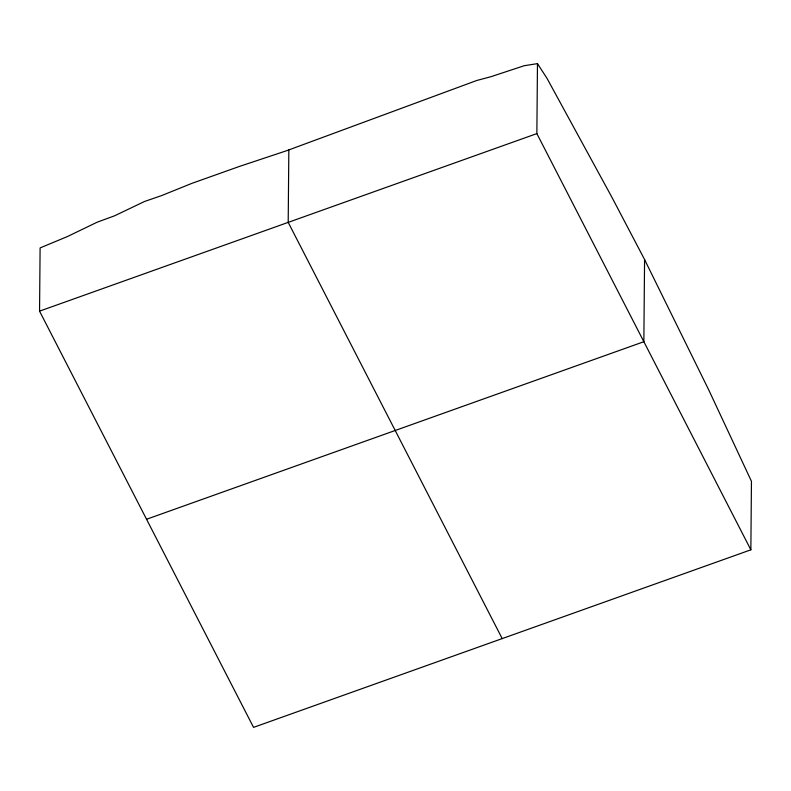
<?xml version="1.0" encoding="UTF-8"?>
<svg xmlns="http://www.w3.org/2000/svg" width="791" height="791" viewBox="0 0 791 791"><rect width="100%" height="100%" fill="white"/><g stroke="black" fill="none" stroke-linecap="round" stroke-linejoin="round"><path stroke-width="1.19" d="M39.55 311.15L40.104 247.919L67.443 236.539L97.145 222.202L114.537 215.824L144.624 201.448L161.621 195.585L192.084 183.285L239.525 166.397L286.965 150.606L476.775 80.484L491.033 76.668L524.196 65.722L537.475 63.626L546.967 78.269L611.73 196.949L644.092 258.598L708.746 389.933L751.45 481.294L750.857 549.824L253.545 727.374L39.55 311.15L536.862 133.6L537.475 63.626M288.834 149.904L288.201 222.37L502.196 638.604M644.576 259.547L643.854 341.712L146.543 519.262M536.862 133.6L750.857 549.824"/></g></svg>
